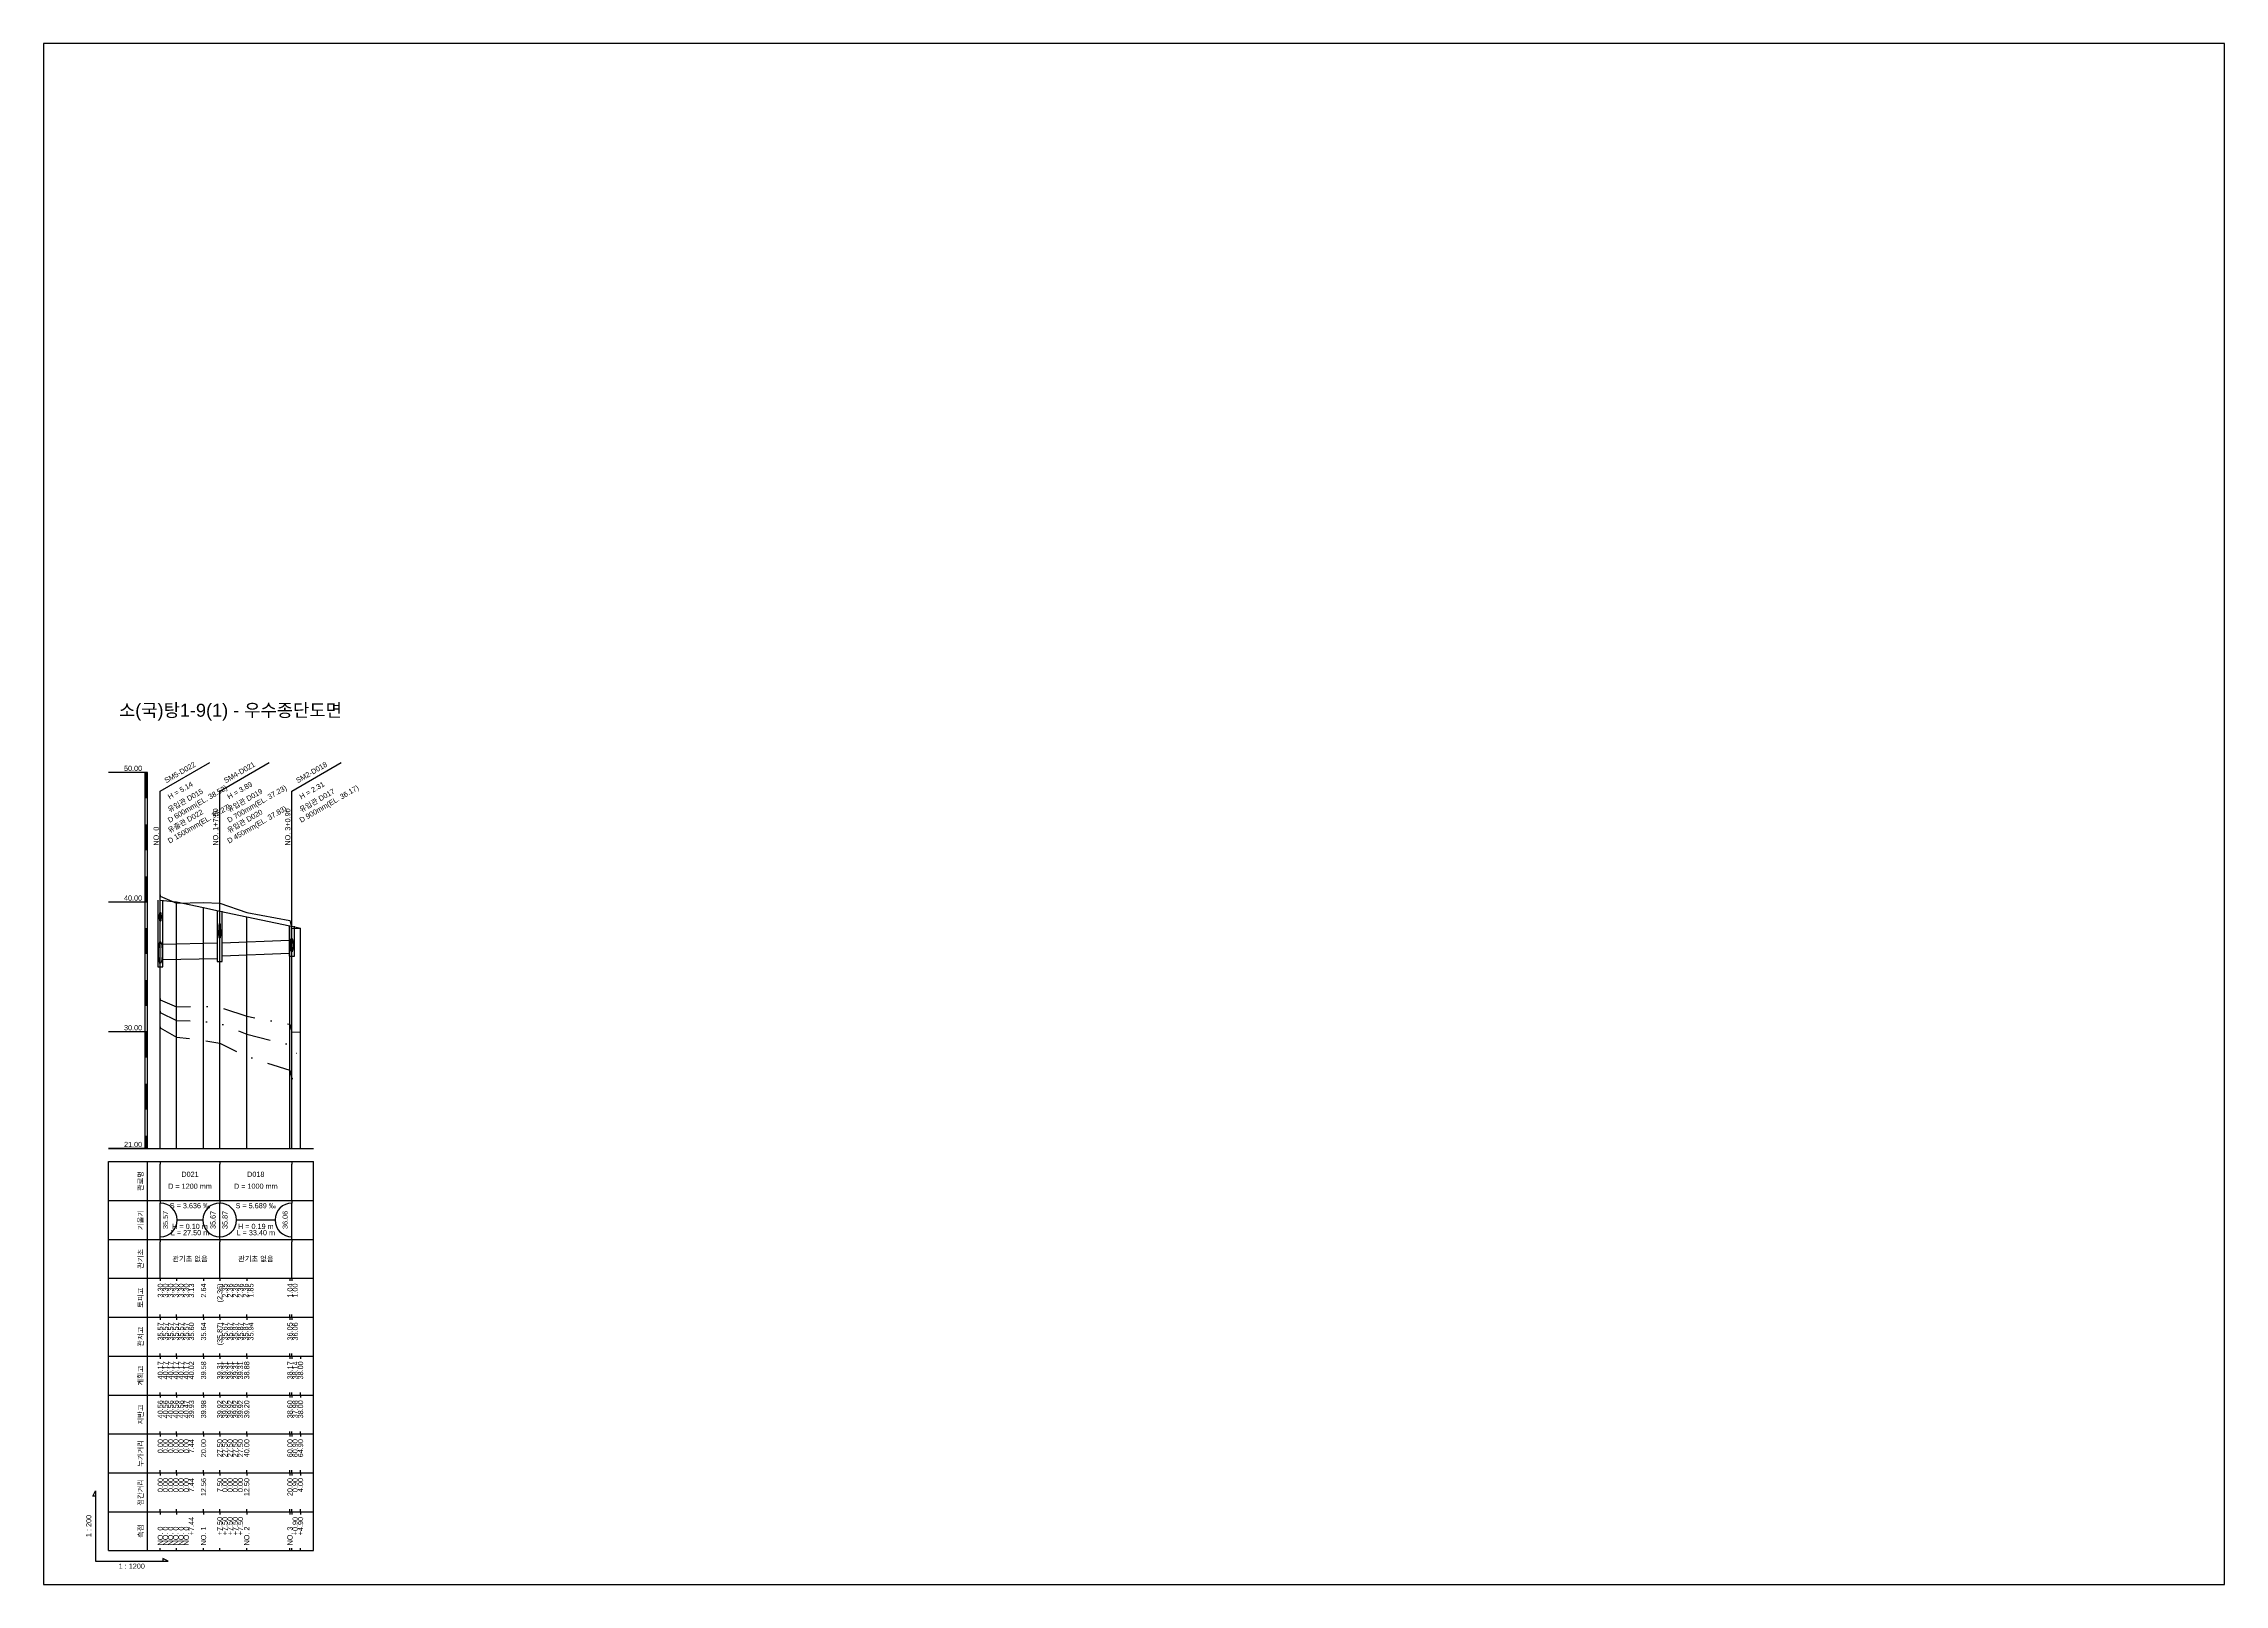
# Model space of a CAD drawing. Header units: millimetres. Extents: x -105495 to 3444, y -108190 to 2013.
# Drawn here: x 20 to 861, y -23828 to -23234 of the extents above; entities that cross this region are included whole.
import ezdxf
from ezdxf.enums import TextEntityAlignment as Align

# ---------------------------------------------------------------- set-up
doc = ezdxf.new("R2010")
doc.units = ezdxf.units.MM
for name, pattern in [('BORDER', [44.45, 12.7, -6.35, 12.7, -6.35, 0, -6.35]), ('DASHDOT', [25.4, 12.7, -6.35, 0, -6.35]), ('DIVIDE', [31.75, 12.7, -6.35, 0, -6.35, 0, -6.35])]:
    doc.linetypes.add(name, pattern=pattern)
for name, color, linetype in [('KZ_종단_계획선', 1, 'Continuous'), ('KZ_종단_관로', 4, 'Continuous'), ('KZ_종단_깃발', 7, 'Continuous'), ('KZ_종단_노선명', 7, 'Continuous'), ('KZ_종단_도각', 7, 'Continuous'), ('KZ_종단_맨홀', 4, 'Continuous'), ('KZ_종단_수직선', 7, 'Continuous'), ('KZ_종단_암선1', 56, 'DASHDOT'), ('KZ_종단_암선2', 4, 'DIVIDE'), ('KZ_종단_암선3', 6, 'BORDER'), ('KZ_종단_원형관', 4, 'Continuous'), ('KZ_종단_지반선', 3, 'Continuous'), ('KZ_종단_테이블문자', 7, 'Continuous'), ('KZ_종단_테이블선', 7, 'Continuous'), ('KZ_종단_폴대', 7, 'Continuous')]:
    doc.layers.add(name, color=color, linetype=linetype)
doc.styles.get("Standard").update_dxf_attribs({"font": 'arial.ttf'})

msp = doc.modelspace()

# ---------------------------------------------------------------- linework, layer by layer
at = {"layer": 'KZ_종단_계획선'}
msp.add_lwpolyline([(65, -23564.17), (65, -23564.17), (65, -23564.17), (65, -23564.17), (65, -23564.17), (65, -23564.17), (71.2, -23564.9), (81.67, -23567.11), (87.92, -23568.43), (87.92, -23568.43), (87.92, -23568.43), (87.92, -23568.43), (87.92, -23568.43), (98.33, -23570.62), (115, -23574.14), (115.75, -23574.3), (119.08, -23575)], dxfattribs=at)
at = {"layer": 'KZ_종단_관로'}
for p, q in [((66, -23581.15), (86.92, -23580.65)), ((88.92, -23580.65), (114.75, -23579.7)), ((66, -23587.15), (86.92, -23586.65)), ((88.92, -23585.65), (114.75, -23584.7))]:
    msp.add_line(p, q, dxfattribs=at)
at = {"layer": 'KZ_종단_깃발'}
for p, q in [((65, -23522.19), (84.05, -23511.19)), ((87.92, -23522.19), (106.97, -23511.19)), ((115.75, -23522.19), (134.8, -23511.19)), ((65, -23660), (65, -23522.19)), ((87.92, -23660), (87.92, -23522.19)), ((115.75, -23660), (115.75, -23522.19))]:
    msp.add_line(p, q, dxfattribs=at)
at = {"layer": 'KZ_종단_도각'}
msp.add_lwpolyline([(20, -23828), (861, -23828), (861, -23234), (20, -23234)], close=True, dxfattribs=at)
at = {"layer": 'KZ_종단_맨홀'}
for points in [[(64, -23564.17), (64, -23589.88), (66, -23589.88), (66, -23564.17)], [(86.92, -23568.43), (86.92, -23587.87), (88.92, -23587.87), (88.92, -23568.43)], [(114.75, -23574.3), (114.75, -23585.86), (116.75, -23585.86), (116.75, -23574.3)]]:
    msp.add_lwpolyline(points, dxfattribs=at)
at = {"layer": 'KZ_종단_수직선'}
for p, q in [((65, -23660), (65, -23564.17)), ((65, -23660), (65, -23564.17)), ((65, -23660), (65, -23564.17)), ((65, -23660), (65, -23564.17)), ((65, -23660), (65, -23564.17)), ((65, -23660), (65, -23564.17)), ((65, -23660), (65, -23564.17)), ((65, -23660), (65, -23564.17)), ((65, -23660), (65, -23564.17)), ((65, -23660), (65, -23564.17)), ((65, -23660), (65, -23564.17)), ((71.2, -23660), (71.2, -23564.9)), ((81.67, -23660), (81.67, -23567.11)), ((87.92, -23660), (87.92, -23568.43)), ((87.92, -23660), (87.92, -23568.43)), ((87.92, -23660), (87.92, -23568.43)), ((87.92, -23660), (87.92, -23568.43)), ((87.92, -23660), (87.92, -23568.43)), ((98.33, -23660), (98.33, -23570.62)), ((115, -23660), (115, -23574.14)), ((115.75, -23660), (115.75, -23574.3)), ((119.08, -23660), (119.08, -23575))]:
    msp.add_line(p, q, dxfattribs=at)
at = {"layer": 'KZ_종단_암선1', "flags": 128}
msp.add_lwpolyline([(65, -23602.19), (65, -23602.19), (65, -23602.19), (65, -23602.19), (65, -23602.19), (65, -23602.66), (71.2, -23605.34), (81.67, -23605.12), (87.92, -23605.42), (87.92, -23605.42), (87.92, -23605.42), (87.92, -23605.42), (87.92, -23605.42), (98.33, -23609), (115, -23612.02), (115.75, -23615.1), (119.08, -23615)], dxfattribs=at)
at = {"layer": 'KZ_종단_암선2', "flags": 128}
msp.add_lwpolyline([(65, -23607.02), (65, -23607.02), (65, -23607.02), (65, -23607.02), (65, -23607.02), (65, -23607.49), (71.2, -23610.57), (81.67, -23611), (87.92, -23611.7), (87.92, -23611.7), (87.92, -23611.7), (87.92, -23611.7), (87.92, -23611.7), (98.33, -23615.94), (115, -23620.01), (115.75, -23623.14), (119.08, -23623.24)], dxfattribs=at)
at = {"layer": 'KZ_종단_암선3', "flags": 128}
msp.add_lwpolyline([(65, -23612.99), (65, -23612.99), (65, -23612.99), (65, -23612.99), (65, -23612.99), (65, -23613.46), (71.2, -23617.01), (81.67, -23618.24), (87.92, -23619.41), (87.92, -23619.41), (87.92, -23619.41), (87.92, -23619.41), (87.92, -23619.41), (98.33, -23624.44), (115, -23629.78), (115.75, -23632.97), (119.08, -23633.33)], dxfattribs=at)
at = {"layer": 'KZ_종단_원형관'}
for p, q in [((64.71, -23570.35), (64.73, -23570.05)), ((64.71, -23570.65), (64.71, -23570.35)), ((64.71, -23570.95), (64.71, -23570.65)), ((64.73, -23571.25), (64.71, -23570.95)), ((64.73, -23570.05), (64.75, -23569.77)), ((64.75, -23571.52), (64.73, -23571.25)), ((64.75, -23569.77), (64.78, -23569.53)), ((64.78, -23571.77), (64.75, -23571.52)), ((64.78, -23569.53), (64.81, -23569.31)), ((64.81, -23571.99), (64.78, -23571.77)), ((64.81, -23569.31), (64.85, -23569.13)), ((64.85, -23572.17), (64.81, -23571.99)), ((64.85, -23569.13), (64.9, -23569.01)), ((64.9, -23572.29), (64.85, -23572.17)), ((64.9, -23569.01), (64.95, -23568.93)), ((64.95, -23572.37), (64.9, -23572.29)), ((64.95, -23568.93), (65, -23568.9)), ((65, -23572.4), (64.95, -23572.37)), ((65, -23568.9), (65.05, -23568.93)), ((65.05, -23572.37), (65, -23572.4)), ((65.05, -23568.93), (65.1, -23569.01)), ((65.1, -23572.29), (65.05, -23572.37)), ((65.1, -23569.01), (65.15, -23569.13)), ((65.15, -23572.17), (65.1, -23572.29)), ((65.15, -23569.13), (65.19, -23569.31)), ((65.19, -23571.99), (65.15, -23572.17)), ((65.19, -23569.31), (65.22, -23569.53)), ((65.22, -23571.77), (65.19, -23571.99)), ((65.22, -23569.53), (65.25, -23569.77)), ((65.25, -23571.52), (65.22, -23571.77)), ((65.25, -23569.77), (65.27, -23570.05)), ((65.27, -23571.25), (65.25, -23571.52)), ((65.27, -23570.05), (65.29, -23570.35)), ((65.29, -23570.95), (65.27, -23571.25)), ((65.29, -23570.35), (65.29, -23570.65)), ((65.29, -23570.65), (65.29, -23570.95)), ((87.88, -23573.24), (87.92, -23573.22)), ((87.92, -23573.22), (87.96, -23573.24)), ((64.46, -23581.7), (64.55, -23581.18)), ((64.55, -23581.18), (64.65, -23580.76)), ((64.65, -23580.76), (64.76, -23580.45)), ((64.76, -23580.45), (64.88, -23580.25)), ((64.88, -23580.25), (65, -23580.19)), ((65, -23580.19), (65.12, -23580.25)), ((65.12, -23580.25), (65.24, -23580.45)), ((65.24, -23580.45), (65.35, -23580.76)), ((65.35, -23580.76), (65.45, -23581.18)), ((65.45, -23581.18), (65.54, -23581.7)), ((87.58, -23576.46), (87.6, -23576.11)), ((87.58, -23576.81), (87.58, -23576.46)), ((87.58, -23577.16), (87.58, -23576.81)), ((87.6, -23577.51), (87.58, -23577.16)), ((87.6, -23576.11), (87.62, -23575.79)), ((87.62, -23577.83), (87.6, -23577.51)), ((87.62, -23575.79), (87.66, -23575.5)), ((87.66, -23578.12), (87.62, -23577.83)), ((87.66, -23575.5), (87.7, -23575.25)), ((87.7, -23578.37), (87.66, -23578.12)), ((87.7, -23574.31), (87.71, -23574.09)), ((87.7, -23574.53), (87.7, -23574.31)), ((87.7, -23574.76), (87.7, -23574.53)), ((87.71, -23574.98), (87.7, -23574.76)), ((87.7, -23575.25), (87.75, -23575.04)), ((87.75, -23578.58), (87.7, -23578.37)), ((87.71, -23574.09), (87.73, -23573.88)), ((87.73, -23575.19), (87.71, -23574.98)), ((87.73, -23573.88), (87.75, -23573.69)), ((87.75, -23575.38), (87.73, -23575.19)), ((87.75, -23573.69), (87.78, -23573.53)), ((87.75, -23575.04), (87.8, -23574.89)), ((87.78, -23575.54), (87.75, -23575.38)), ((87.8, -23578.73), (87.75, -23578.58)), ((87.78, -23573.53), (87.81, -23573.4)), ((87.81, -23575.67), (87.78, -23575.54)), ((87.8, -23574.89), (87.86, -23574.8)), ((87.86, -23578.82), (87.8, -23578.73)), ((87.81, -23573.4), (87.84, -23573.3)), ((87.84, -23575.77), (87.81, -23575.67)), ((87.84, -23573.3), (87.88, -23573.24)), ((87.88, -23575.83), (87.84, -23575.77)), ((87.86, -23574.8), (87.92, -23574.77)), ((87.92, -23578.85), (87.86, -23578.82)), ((87.92, -23575.85), (87.88, -23575.83)), ((87.92, -23574.77), (87.98, -23574.8)), ((87.96, -23575.83), (87.92, -23575.85)), ((87.98, -23578.82), (87.92, -23578.85)), ((87.96, -23573.24), (87.99, -23573.3)), ((87.99, -23575.77), (87.96, -23575.83)), ((87.98, -23574.8), (88.03, -23574.89)), ((88.03, -23578.73), (87.98, -23578.82)), ((87.99, -23573.3), (88.03, -23573.4)), ((88.03, -23575.67), (87.99, -23575.77)), ((88.03, -23573.4), (88.06, -23573.53)), ((88.03, -23574.89), (88.09, -23575.04)), ((88.06, -23575.54), (88.03, -23575.67)), ((88.09, -23578.58), (88.03, -23578.73)), ((88.06, -23573.53), (88.09, -23573.69)), ((88.09, -23575.38), (88.06, -23575.54)), ((88.09, -23573.69), (88.11, -23573.88)), ((88.09, -23575.04), (88.14, -23575.25)), ((88.11, -23575.19), (88.09, -23575.38)), ((88.14, -23578.37), (88.09, -23578.58)), ((88.11, -23573.88), (88.12, -23574.09)), ((88.12, -23574.98), (88.11, -23575.19)), ((88.12, -23574.09), (88.13, -23574.31)), ((88.13, -23574.76), (88.12, -23574.98)), ((88.13, -23574.31), (88.14, -23574.53)), ((88.14, -23574.53), (88.13, -23574.76)), ((88.14, -23575.25), (88.18, -23575.5)), ((88.18, -23578.12), (88.14, -23578.37)), ((88.18, -23575.5), (88.21, -23575.79)), ((88.21, -23577.83), (88.18, -23578.12)), ((88.21, -23575.79), (88.24, -23576.11)), ((88.24, -23577.51), (88.21, -23577.83)), ((88.24, -23576.11), (88.25, -23576.46)), ((88.25, -23577.16), (88.24, -23577.51)), ((88.25, -23576.46), (88.26, -23576.81)), ((88.26, -23576.81), (88.25, -23577.16)), ((115.31, -23581.52), (115.32, -23581.07)), ((115.32, -23581.98), (115.31, -23581.52)), ((115.32, -23581.07), (115.34, -23580.63)), ((115.34, -23580.63), (115.37, -23580.21)), ((115.37, -23580.21), (115.41, -23579.84)), ((115.41, -23579.84), (115.47, -23579.51)), ((115.47, -23579.51), (115.53, -23579.25)), ((115.53, -23579.25), (115.6, -23579.06)), ((115.6, -23579.06), (115.67, -23578.94)), ((115.67, -23578.94), (115.75, -23578.9)), ((115.75, -23578.9), (115.83, -23578.94)), ((115.83, -23578.94), (115.9, -23579.06)), ((115.9, -23579.06), (115.97, -23579.25)), ((115.97, -23579.25), (116.03, -23579.51)), ((116.03, -23579.51), (116.09, -23579.84)), ((116.09, -23579.84), (116.13, -23580.21)), ((116.13, -23580.21), (116.16, -23580.63)), ((116.16, -23580.63), (116.18, -23581.07)), ((116.18, -23581.07), (116.19, -23581.52)), ((116.19, -23581.52), (116.18, -23581.98)), ((64.29, -23584.42), (64.31, -23583.69)), ((64.31, -23585.15), (64.29, -23584.42)), ((64.31, -23583.69), (64.34, -23582.97)), ((64.34, -23585.87), (64.31, -23585.15)), ((64.34, -23582.97), (64.39, -23582.3)), ((64.39, -23586.53), (64.34, -23585.87)), ((64.39, -23582.3), (64.46, -23581.7)), ((64.46, -23587.14), (64.39, -23586.53)), ((64.55, -23587.66), (64.46, -23587.14)), ((64.65, -23588.08), (64.55, -23587.66)), ((64.76, -23588.39), (64.65, -23588.08)), ((64.88, -23588.59), (64.76, -23588.39)), ((65, -23588.65), (64.88, -23588.59)), ((65.12, -23588.59), (65, -23588.65)), ((65.24, -23588.39), (65.12, -23588.59)), ((65.35, -23588.08), (65.24, -23588.39)), ((65.45, -23587.66), (65.35, -23588.08)), ((65.54, -23587.14), (65.45, -23587.66)), ((65.54, -23581.7), (65.61, -23582.3)), ((65.61, -23586.53), (65.54, -23587.14)), ((65.61, -23582.3), (65.66, -23582.97)), ((65.66, -23585.87), (65.61, -23586.53)), ((65.66, -23582.97), (65.69, -23583.69)), ((65.69, -23585.15), (65.66, -23585.87)), ((65.69, -23583.69), (65.7, -23584.42)), ((65.7, -23584.42), (65.69, -23585.15)), ((115.34, -23582.42), (115.32, -23581.98)), ((115.37, -23582.84), (115.34, -23582.42)), ((115.41, -23583.21), (115.37, -23582.84)), ((115.47, -23583.54), (115.41, -23583.21)), ((115.53, -23583.8), (115.47, -23583.54)), ((115.6, -23583.99), (115.53, -23583.8)), ((115.67, -23584.11), (115.6, -23583.99)), ((115.75, -23584.15), (115.67, -23584.11)), ((115.83, -23584.11), (115.75, -23584.15)), ((115.9, -23583.99), (115.83, -23584.11)), ((115.97, -23583.8), (115.9, -23583.99)), ((116.03, -23583.54), (115.97, -23583.8)), ((116.09, -23583.21), (116.03, -23583.54)), ((116.13, -23582.84), (116.09, -23583.21)), ((116.16, -23582.42), (116.13, -23582.84)), ((116.18, -23581.98), (116.16, -23582.42))]:
    msp.add_line(p, q, dxfattribs=at)
at = {"layer": 'KZ_종단_지반선', "flags": 128}
msp.add_lwpolyline([(65, -23562.19), (65, -23562.19), (65, -23562.19), (65, -23562.19), (65, -23562.19), (65, -23562.66), (71.2, -23565.34), (81.67, -23565.12), (87.92, -23565.42), (87.92, -23565.42), (87.92, -23565.42), (87.92, -23565.42), (87.92, -23565.42), (98.33, -23569), (115, -23572.02), (115.75, -23575.1), (119.08, -23575)], dxfattribs=at)
at = {"layer": 'KZ_종단_테이블문자'}
for p, q in [((65, -23665), (65, -23666)), ((87.92, -23665), (87.92, -23666)), ((87.92, -23665), (87.92, -23666)), ((115.75, -23665), (115.75, -23666)), ((65, -23679), (65, -23666)), ((87.92, -23679), (87.92, -23666)), ((87.92, -23679), (87.92, -23666)), ((115.75, -23679), (115.75, -23666)), ((65, -23680), (65, -23679)), ((65, -23680), (65, -23681)), ((65, -23694), (65, -23681)), ((87.92, -23680), (87.92, -23679)), ((87.92, -23680), (87.92, -23679)), ((87.92, -23680), (87.92, -23681)), ((87.92, -23680), (87.92, -23681)), ((87.92, -23694), (87.92, -23681)), ((87.92, -23694), (87.92, -23681)), ((115.75, -23680), (115.75, -23679)), ((115.75, -23680), (115.75, -23681)), ((115.75, -23694), (115.75, -23681)), ((71.42, -23687.5), (81.5, -23687.5)), ((94.33, -23687.5), (109.33, -23687.5)), ((65, -23695), (65, -23694)), ((65, -23695), (65, -23696)), ((65, -23709), (65, -23696)), ((87.92, -23695), (87.92, -23694)), ((87.92, -23695), (87.92, -23694)), ((87.92, -23695), (87.92, -23696)), ((87.92, -23695), (87.92, -23696)), ((87.92, -23709), (87.92, -23696)), ((87.92, -23709), (87.92, -23696)), ((115.75, -23695), (115.75, -23694)), ((115.75, -23695), (115.75, -23696)), ((115.75, -23709), (115.75, -23696)), ((65, -23710), (65, -23709)), ((87.92, -23710), (87.92, -23709)), ((87.92, -23710), (87.92, -23709)), ((115.75, -23710), (115.75, -23709))]:
    msp.add_line(p, q, dxfattribs=at)
for centre, start, end in [((65, -23687.5), 270, 90), ((87.92, -23687.5), 90, 270), ((87.92, -23687.5), 270, 90), ((115.75, -23687.5), 90, 270)]:
    msp.add_arc(centre, 6.5, start, end, dxfattribs=at)
at = {"layer": 'KZ_종단_테이블선'}
for p, q in [((45, -23660), (124.08, -23660)), ((45, -23680), (45, -23665)), ((45, -23665), (124.08, -23665)), ((60, -23680), (60, -23665)), ((124.08, -23680), (124.08, -23665)), ((45, -23695), (45, -23680)), ((45, -23680), (124.08, -23680)), ((60, -23695), (60, -23680)), ((124.08, -23695), (124.08, -23680)), ((45, -23710), (45, -23695)), ((45, -23695), (124.08, -23695)), ((60, -23710), (60, -23695)), ((124.08, -23710), (124.08, -23695)), ((45, -23725), (45, -23710)), ((45, -23710), (124.08, -23710)), ((60, -23725), (60, -23710)), ((65, -23710), (65, -23711)), ((65, -23710), (65, -23711)), ((65, -23710), (65, -23711)), ((65, -23710), (65, -23711)), ((65, -23710), (65, -23711)), ((65, -23710), (65, -23711)), ((71.2, -23710), (71.2, -23711)), ((81.67, -23710), (81.67, -23711)), ((87.92, -23710), (87.92, -23711)), ((87.92, -23710), (87.92, -23711)), ((87.92, -23710), (87.92, -23711)), ((87.92, -23710), (87.92, -23711)), ((87.92, -23710), (87.92, -23711)), ((98.33, -23710), (98.33, -23711)), ((115, -23710), (115, -23711)), ((115.75, -23710), (115.75, -23711)), ((124.08, -23725), (124.08, -23710)), ((65, -23725), (65, -23724)), ((65, -23725), (65, -23724)), ((65, -23725), (65, -23724)), ((65, -23725), (65, -23724)), ((65, -23725), (65, -23724)), ((65, -23725), (65, -23724)), ((71.2, -23725), (71.2, -23724)), ((81.67, -23725), (81.67, -23724)), ((87.92, -23725), (87.92, -23724)), ((87.92, -23725), (87.92, -23724)), ((87.92, -23725), (87.92, -23724)), ((87.92, -23725), (87.92, -23724)), ((87.92, -23725), (87.92, -23724)), ((98.33, -23725), (98.33, -23724)), ((115, -23725), (115, -23724)), ((115.75, -23725), (115.75, -23724)), ((45, -23740), (45, -23725)), ((45, -23725), (124.08, -23725)), ((60, -23740), (60, -23725)), ((65, -23725), (65, -23726)), ((65, -23725), (65, -23726)), ((65, -23725), (65, -23726)), ((65, -23725), (65, -23726)), ((65, -23725), (65, -23726)), ((65, -23725), (65, -23726)), ((71.2, -23725), (71.2, -23726)), ((81.67, -23725), (81.67, -23726)), ((87.92, -23725), (87.92, -23726)), ((87.92, -23725), (87.92, -23726)), ((87.92, -23725), (87.92, -23726)), ((87.92, -23725), (87.92, -23726)), ((87.92, -23725), (87.92, -23726)), ((98.33, -23725), (98.33, -23726)), ((115, -23725), (115, -23726)), ((115.75, -23725), (115.75, -23726)), ((124.08, -23740), (124.08, -23725)), ((45, -23755), (45, -23740)), ((45, -23740), (124.08, -23740)), ((60, -23755), (60, -23740)), ((65, -23740), (65, -23739)), ((65, -23740), (65, -23739)), ((65, -23740), (65, -23739)), ((65, -23740), (65, -23739)), ((65, -23740), (65, -23739)), ((65, -23740), (65, -23739)), ((65, -23740), (65, -23741)), ((65, -23740), (65, -23741)), ((65, -23740), (65, -23741)), ((65, -23740), (65, -23741)), ((65, -23740), (65, -23741)), ((65, -23740), (65, -23741)), ((71.2, -23740), (71.2, -23739)), ((71.2, -23740), (71.2, -23741)), ((81.67, -23740), (81.67, -23739)), ((81.67, -23740), (81.67, -23741)), ((87.92, -23740), (87.92, -23739)), ((87.92, -23740), (87.92, -23739)), ((87.92, -23740), (87.92, -23739)), ((87.92, -23740), (87.92, -23739)), ((87.92, -23740), (87.92, -23739)), ((87.92, -23740), (87.92, -23741)), ((87.92, -23740), (87.92, -23741)), ((87.92, -23740), (87.92, -23741)), ((87.92, -23740), (87.92, -23741)), ((87.92, -23740), (87.92, -23741)), ((98.33, -23740), (98.33, -23739)), ((98.33, -23740), (98.33, -23741)), ((115, -23740), (115, -23739)), ((115, -23740), (115, -23741)), ((115.75, -23740), (115.75, -23739)), ((115.75, -23740), (115.75, -23741)), ((119.08, -23740), (119.08, -23741)), ((124.08, -23755), (124.08, -23740)), ((45, -23770), (45, -23755)), ((45, -23755), (124.08, -23755)), ((60, -23770), (60, -23755)), ((65, -23755), (65, -23754)), ((65, -23755), (65, -23754)), ((65, -23755), (65, -23754)), ((65, -23755), (65, -23754)), ((65, -23755), (65, -23754)), ((65, -23755), (65, -23754)), ((65, -23755), (65, -23756)), ((65, -23755), (65, -23756)), ((65, -23755), (65, -23756)), ((65, -23755), (65, -23756)), ((65, -23755), (65, -23756)), ((65, -23755), (65, -23756)), ((71.2, -23755), (71.2, -23754)), ((71.2, -23755), (71.2, -23756)), ((81.67, -23755), (81.67, -23754)), ((81.67, -23755), (81.67, -23756)), ((87.92, -23755), (87.92, -23754)), ((87.92, -23755), (87.92, -23754)), ((87.92, -23755), (87.92, -23754)), ((87.92, -23755), (87.92, -23754)), ((87.92, -23755), (87.92, -23754)), ((87.92, -23755), (87.92, -23756)), ((87.92, -23755), (87.92, -23756)), ((87.92, -23755), (87.92, -23756)), ((87.92, -23755), (87.92, -23756)), ((87.92, -23755), (87.92, -23756)), ((98.33, -23755), (98.33, -23754)), ((98.33, -23755), (98.33, -23756)), ((115, -23755), (115, -23754)), ((115, -23755), (115, -23756)), ((115.75, -23755), (115.75, -23754)), ((115.75, -23755), (115.75, -23756)), ((119.08, -23755), (119.08, -23754)), ((119.08, -23755), (119.08, -23756)), ((124.08, -23770), (124.08, -23755)), ((45, -23785), (45, -23770)), ((45, -23770), (124.08, -23770)), ((60, -23785), (60, -23770)), ((65, -23770), (65, -23769)), ((65, -23770), (65, -23769)), ((65, -23770), (65, -23769)), ((65, -23770), (65, -23769)), ((65, -23770), (65, -23769)), ((65, -23770), (65, -23769)), ((65, -23770), (65, -23771)), ((65, -23770), (65, -23771)), ((65, -23770), (65, -23771)), ((65, -23770), (65, -23771)), ((65, -23770), (65, -23771)), ((65, -23770), (65, -23771)), ((71.2, -23770), (71.2, -23769)), ((71.2, -23770), (71.2, -23771)), ((81.67, -23770), (81.67, -23769)), ((81.67, -23770), (81.67, -23771)), ((87.92, -23770), (87.92, -23769)), ((87.92, -23770), (87.92, -23769)), ((87.92, -23770), (87.92, -23769)), ((87.92, -23770), (87.92, -23769)), ((87.92, -23770), (87.92, -23769)), ((87.92, -23770), (87.92, -23771)), ((87.92, -23770), (87.92, -23771)), ((87.92, -23770), (87.92, -23771)), ((87.92, -23770), (87.92, -23771)), ((87.92, -23770), (87.92, -23771)), ((98.33, -23770), (98.33, -23769)), ((98.33, -23770), (98.33, -23771)), ((115, -23770), (115, -23769)), ((115, -23770), (115, -23771)), ((115.75, -23770), (115.75, -23769)), ((115.75, -23770), (115.75, -23771)), ((119.08, -23770), (119.08, -23769)), ((119.08, -23770), (119.08, -23771)), ((124.08, -23785), (124.08, -23770)), ((45, -23800), (45, -23785)), ((45, -23785), (124.08, -23785)), ((60, -23800), (60, -23785)), ((65, -23785), (65, -23784)), ((65, -23785), (65, -23784)), ((65, -23785), (65, -23784)), ((65, -23785), (65, -23784)), ((65, -23785), (65, -23784)), ((65, -23785), (65, -23784)), ((65, -23785), (65, -23786)), ((65, -23785), (65, -23786)), ((65, -23785), (65, -23786)), ((65, -23785), (65, -23786)), ((65, -23785), (65, -23786)), ((65, -23785), (65, -23786)), ((71.2, -23785), (71.2, -23784)), ((71.2, -23785), (71.2, -23786)), ((81.67, -23785), (81.67, -23784)), ((81.67, -23785), (81.67, -23786)), ((87.92, -23785), (87.92, -23784)), ((87.92, -23785), (87.92, -23784)), ((87.92, -23785), (87.92, -23784)), ((87.92, -23785), (87.92, -23784)), ((87.92, -23785), (87.92, -23784)), ((87.92, -23785), (87.92, -23786)), ((87.92, -23785), (87.92, -23786)), ((87.92, -23785), (87.92, -23786)), ((87.92, -23785), (87.92, -23786)), ((87.92, -23785), (87.92, -23786)), ((98.33, -23785), (98.33, -23784)), ((98.33, -23785), (98.33, -23786)), ((115, -23785), (115, -23784)), ((115, -23785), (115, -23786)), ((115.75, -23785), (115.75, -23784)), ((115.75, -23785), (115.75, -23786)), ((119.08, -23785), (119.08, -23784)), ((119.08, -23785), (119.08, -23786)), ((124.08, -23800), (124.08, -23785)), ((45, -23815), (45, -23800)), ((45, -23800), (124.08, -23800)), ((60, -23815), (60, -23800)), ((65, -23800), (65, -23799)), ((65, -23800), (65, -23799)), ((65, -23800), (65, -23799)), ((65, -23800), (65, -23799)), ((65, -23800), (65, -23799)), ((65, -23800), (65, -23799)), ((65, -23800), (65, -23801)), ((65, -23800), (65, -23801)), ((65, -23800), (65, -23801)), ((65, -23800), (65, -23801)), ((65, -23800), (65, -23801)), ((65, -23800), (65, -23801)), ((71.2, -23800), (71.2, -23799)), ((71.2, -23800), (71.2, -23801)), ((81.67, -23800), (81.67, -23799)), ((81.67, -23800), (81.67, -23801)), ((87.92, -23800), (87.92, -23799)), ((87.92, -23800), (87.92, -23799)), ((87.92, -23800), (87.92, -23799)), ((87.92, -23800), (87.92, -23799)), ((87.92, -23800), (87.92, -23799)), ((87.92, -23800), (87.92, -23801)), ((87.92, -23800), (87.92, -23801)), ((87.92, -23800), (87.92, -23801)), ((87.92, -23800), (87.92, -23801)), ((87.92, -23800), (87.92, -23801)), ((98.33, -23800), (98.33, -23799)), ((98.33, -23800), (98.33, -23801)), ((115, -23800), (115, -23799)), ((115, -23800), (115, -23801)), ((115.75, -23800), (115.75, -23799)), ((115.75, -23800), (115.75, -23801)), ((119.08, -23800), (119.08, -23799)), ((119.08, -23800), (119.08, -23801)), ((124.08, -23815), (124.08, -23800)), ((45, -23815), (124.08, -23815)), ((65, -23815), (65, -23814)), ((65, -23815), (65, -23814)), ((65, -23815), (65, -23814)), ((65, -23815), (65, -23814)), ((65, -23815), (65, -23814)), ((65, -23815), (65, -23814)), ((71.2, -23815), (71.2, -23814)), ((81.67, -23815), (81.67, -23814)), ((87.92, -23815), (87.92, -23814)), ((87.92, -23815), (87.92, -23814)), ((87.92, -23815), (87.92, -23814)), ((87.92, -23815), (87.92, -23814)), ((87.92, -23815), (87.92, -23814)), ((98.33, -23815), (98.33, -23814)), ((115, -23815), (115, -23814)), ((115.75, -23815), (115.75, -23814)), ((119.08, -23815), (119.08, -23814))]:
    msp.add_line(p, q, dxfattribs=at)
msp.add_lwpolyline([(40, -23794), (39, -23794), (40, -23792), (40, -23819), (68, -23819), (66, -23818), (66, -23819)], dxfattribs=at)
at = {"layer": 'KZ_종단_폴대'}
for p, q in [((60, -23515), (45, -23515)), ((60, -23565), (45, -23565)), ((60, -23615), (45, -23615)), ((60, -23660), (45, -23660))]:
    msp.add_line(p, q, dxfattribs=at)
at = {"layer": 'KZ_종단_폴대', "const_width": 1}
for points in [[(59.5, -23525), (59.5, -23515)], [(59.5, -23545), (59.5, -23535)], [(59.5, -23565), (59.5, -23555)], [(59.5, -23585), (59.5, -23575)], [(59.5, -23605), (59.5, -23595)], [(59.5, -23625), (59.5, -23615)], [(59.5, -23645), (59.5, -23635)], [(59.5, -23660), (59.5, -23655)]]:
    msp.add_lwpolyline(points, dxfattribs=at)
at = {"layer": 'KZ_종단_폴대'}
msp.add_lwpolyline([(60, -23660), (60, -23515), (59, -23515), (59, -23660), (60, -23660)], dxfattribs=at)

# ---------------------------------------------------------------- texts
at = {"layer": 'KZ_종단_깃발'}
for s, rotation, p in [('SM5-D022', 30, (67.6, -23519.69)), ('SM4-D021', 30, (90.52, -23519.69)), ('SM2-D018', 30, (118.35, -23519.69)), ('NO. 1+7.50', 90, (87.92, -23543.19)), ('NO. 3+0.90', 90, (115.75, -23543.19)), ('NO. 0', 90, (65, -23543.19))]:
    msp.add_text(s, height=2, rotation=rotation, dxfattribs=at).set_placement(p, align=Align.BOTTOM_LEFT)
for s, p in [('H = 5.14', (67.6, -23523.69)), ('D 600mm(EL. 38.52)', (67.6, -23532.69)), ('유입관 D015', (67.6, -23528.69)), ('H = 3.89', (90.52, -23523.69)), ('D 700mm(EL. 37.23)', (90.52, -23532.69)), ('유입관 D019', (90.52, -23528.69)), ('H = 2.31', (118.35, -23523.69)), ('D 900mm(EL. 36.17)', (118.35, -23532.69)), ('유입관 D017', (118.35, -23528.69)), ('D 1500mm(EL. 35.27)', (67.6, -23540.69)), ('유출관 D022', (67.6, -23536.69)), ('D 450mm(EL. 37.83)', (90.52, -23540.69)), ('유입관 D020', (90.52, -23536.69))]:
    msp.add_text(s, height=2, rotation=30, dxfattribs=at).set_placement(p, align=Align.TOP_LEFT)
at = {"layer": 'KZ_종단_노선명'}
msp.add_text('소(국)탕1-9(1) - 우수종단도면', height=5, dxfattribs=at).set_placement((92.04, -23495), align=Align.BOTTOM_CENTER)
at = {"layer": 'KZ_종단_테이블문자'}
for s, p in [('D = 1200 mm', (76.46, -23673.5)), ('D = 1000 mm', (101.83, -23673.5)), ('S = 3.636 ‰', (76.46, -23681)), ('S = 5.689 ‰', (101.83, -23681))]:
    msp.add_text(s, height=2, dxfattribs=at).set_placement(p, align=Align.TOP_CENTER)
for s, p in [('D021', (76.46, -23671.5)), ('D018', (101.83, -23671.5)), ('H = 0.10 m', (76.46, -23691.6)), ('H = 0.19 m', (101.83, -23691.6)), ('L = 27.50 m', (76.46, -23694)), ('L = 33.40 m', (101.83, -23694))]:
    msp.add_text(s, height=2, dxfattribs=at).set_placement(p, align=Align.BOTTOM_CENTER)
for s, p in [('35.57', (66, -23687.5)), ('35.87', (88.92, -23687.5))]:
    msp.add_text(s, height=2, rotation=90, dxfattribs=at).set_placement(p, align=Align.TOP_CENTER)
for s, p in [('35.67', (86.92, -23687.5)), ('36.06', (114.75, -23687.5))]:
    msp.add_text(s, height=2, rotation=90, dxfattribs=at).set_placement(p, align=Align.BOTTOM_CENTER)
for p in [(76.46, -23702.5), (101.83, -23702.5)]:
    msp.add_text('관기초 없음', height=2, dxfattribs=at).set_placement(p, align=Align.MIDDLE_CENTER)
for s, p in [('3.30', (65, -23712)), ('3.30', (67, -23712)), ('3.30', (69, -23712)), ('3.30', (71, -23712)), ('3.30', (73, -23712)), ('3.30', (75, -23712)), ('3.13', (77, -23712)), ('2.64', (81.67, -23712)), ('(2.36)', (87.92, -23712)), ('2.35', (89.92, -23712)), ('2.36', (91.92, -23712)), ('2.36', (93.92, -23712)), ('2.36', (95.92, -23712)), ('2.36', (97.92, -23712)), ('1.85', (99.92, -23712)), ('1.04', (115, -23712)), ('1.00', (117, -23712)), ('35.57', (65, -23727)), ('35.57', (67, -23727)), ('35.57', (69, -23727)), ('35.57', (71, -23727)), ('35.57', (73, -23727)), ('35.57', (75, -23727)), ('35.60', (77, -23727)), ('35.64', (81.67, -23727)), ('(35.87)', (87.92, -23727)), ('35.67', (89.92, -23727)), ('35.87', (91.92, -23727)), ('35.87', (93.92, -23727)), ('35.87', (95.92, -23727)), ('35.87', (97.92, -23727)), ('35.94', (99.92, -23727)), ('36.05', (115, -23727)), ('36.06', (117, -23727)), ('40.17', (65, -23742)), ('40.17', (67, -23742)), ('40.17', (69, -23742)), ('40.17', (71, -23742)), ('40.17', (73, -23742)), ('40.17', (75, -23742)), ('40.02', (77, -23742)), ('39.58', (81.67, -23742)), ('39.31', (87.92, -23742)), ('39.31', (89.92, -23742)), ('39.31', (91.92, -23742)), ('39.31', (93.92, -23742)), ('39.31', (95.92, -23742)), ('38.88', (98.33, -23742)), ('38.17', (115, -23742)), ('38.14', (117, -23742)), ('38.00', (119.08, -23742)), ('40.56', (65, -23757)), ('40.56', (67, -23757)), ('40.56', (69, -23757)), ('40.56', (71, -23757)), ('40.56', (73, -23757)), ('40.47', (75, -23757)), ('39.93', (77, -23757)), ('39.98', (81.67, -23757)), ('39.92', (87.92, -23757)), ('39.92', (89.92, -23757)), ('39.92', (91.92, -23757)), ('39.92', (93.92, -23757)), ('39.92', (95.92, -23757)), ('39.20', (98.33, -23757)), ('38.60', (115, -23757)), ('37.98', (117, -23757)), ('38.00', (119.08, -23757)), ('0.00', (65, -23772)), ('0.00', (67, -23772)), ('0.00', (69, -23772)), ('0.00', (71, -23772)), ('0.00', (73, -23772)), ('0.00', (75, -23772)), ('7.44', (77, -23772)), ('20.00', (81.67, -23772)), ('27.50', (87.92, -23772)), ('27.50', (89.92, -23772)), ('27.50', (91.92, -23772)), ('27.50', (93.92, -23772)), ('27.50', (95.92, -23772)), ('40.00', (98.33, -23772)), ('60.00', (115, -23772)), ('60.90', (117, -23772)), ('64.90', (119.08, -23772)), ('0.00', (65, -23787)), ('0.00', (67, -23787)), ('0.00', (69, -23787)), ('0.00', (71, -23787)), ('0.00', (73, -23787)), ('0.00', (75, -23787)), ('7.44', (77, -23787)), ('12.56', (81.67, -23787)), ('7.50', (87.92, -23787)), ('0.00', (89.92, -23787)), ('0.00', (91.92, -23787)), ('0.00', (93.92, -23787)), ('0.00', (95.92, -23787)), ('12.50', (98.33, -23787)), ('20.00', (115, -23787)), ('0.90', (117, -23787)), ('4.00', (119.08, -23787)), ('+7.44', (77, -23802)), ('+7.50', (87.92, -23802)), ('+7.50', (89.92, -23802)), ('+7.50', (91.92, -23802)), ('+7.50', (93.92, -23802)), ('+7.50', (95.92, -23802)), ('+0.90', (117, -23802)), ('+4.90', (119.08, -23802))]:
    msp.add_text(s, height=2, rotation=90, dxfattribs=at).set_placement(p, align=Align.MIDDLE_RIGHT)
for s, p in [('NO. 0', (65, -23813)), ('NO. 0', (67, -23813)), ('NO. 0', (69, -23813)), ('NO. 0', (71, -23813)), ('NO. 0', (73, -23813)), ('NO. 0', (75, -23813)), ('NO. 1', (81.67, -23813)), ('NO. 2', (98.33, -23813)), ('NO. 3', (115, -23813))]:
    msp.add_text(s, height=2, rotation=90, dxfattribs=at).set_placement(p, align=Align.MIDDLE_LEFT)
at = {"layer": 'KZ_종단_테이블선'}
for s, p in [('관로명', (59, -23672.5)), ('기울기', (59, -23687.5)), ('관기초', (59, -23702.5)), ('토피고', (59, -23717.5)), ('관저고', (59, -23732.5)), ('계획고', (59, -23747.5)), ('지반고', (59, -23762.5)), ('누가거리', (59, -23777.5)), ('점간거리', (59, -23792.5)), ('1 : 200', (39, -23805.5)), ('측점', (59, -23807.5))]:
    msp.add_text(s, height=2, rotation=90, dxfattribs=at).set_placement(p, align=Align.BOTTOM_CENTER)
msp.add_text('1 : 1200', height=2, dxfattribs=at).set_placement((54, -23820), align=Align.TOP_CENTER)
at = {"layer": 'KZ_종단_폴대'}
for s, p in [('50.00', (58, -23515)), ('40.00', (58, -23565)), ('30.00', (58, -23615)), ('21.00', (58, -23660))]:
    msp.add_text(s, height=2, dxfattribs=at).set_placement(p, align=Align.BOTTOM_RIGHT)

doc.saveas('drawing.dxf')
